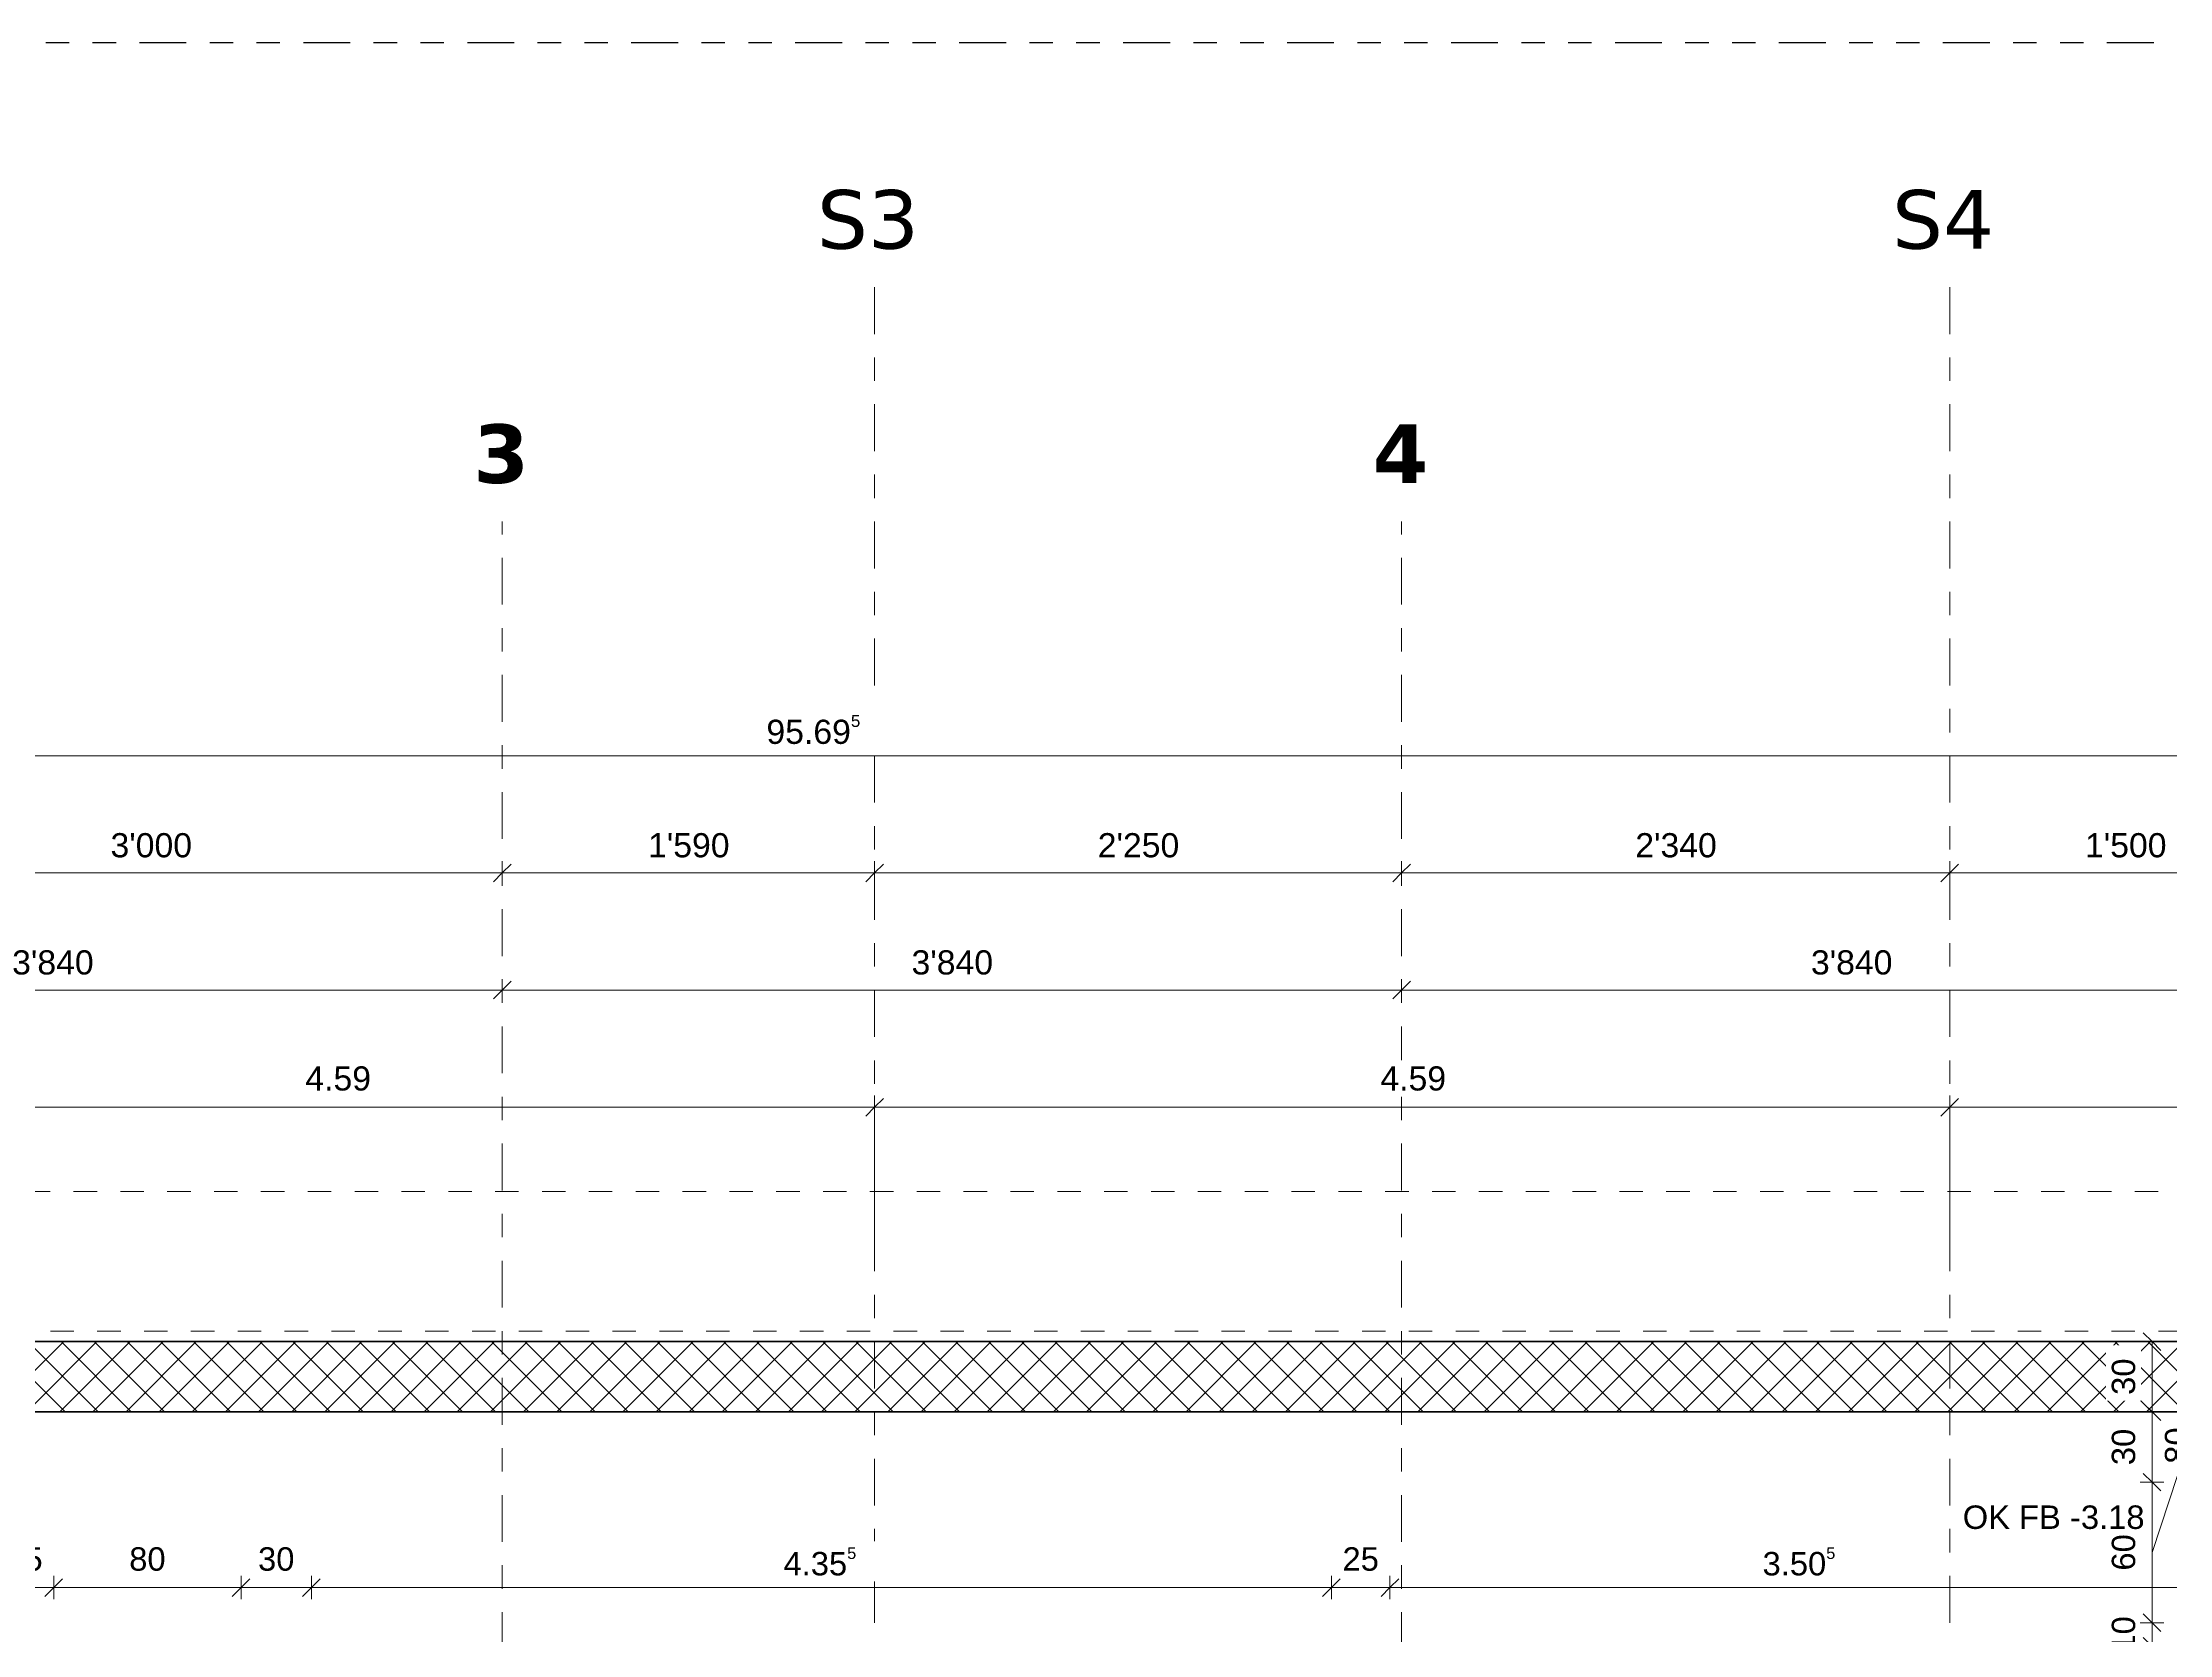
# Model space of a CAD drawing. Header units: metres. Extents: x -86 to 44, y -23 to 39.
# Drawn here: x -25.54 to -16.46, y 30.15 to 36.95 of the extents above; entities that cross this region are included whole.
import ezdxf

# ---------------------------------------------------------------- set-up
doc = ezdxf.new("R2010")
doc.units = ezdxf.units.M
for name, pattern in [('_Grundgrenze_', [0.45, 0.2, -0.05, 0.05, -0.05, 0.05, -0.05]), ('_Rasterlinie_', [0.375, 0.2, -0.05, 0.075, -0.05]), ('_Strichliert - Fein_', [0.15, 0.1, -0.05]), ('Strichpunkt - Fein', [0.2, 0.1, -0.05, 0, -0.05])]:
    doc.linetypes.add(name, pattern=pattern)
for name, color, linetype, lineweight in [('A-____-____-DIMS', 7, 'Continuous', 5), ('A-____-____-DIMS-50', 7, 'Continuous', 5), ('A-DETL-GENF-OTLN', 7, 'Continuous', 9), ('A-WALL-____-MCUT', 7, 'Continuous', 35), ('A-WALL-____-PATT', 7, 'Continuous', 35), ('G-____-____-DIMS', 7, 'Continuous', 5), ('S-GRID-____-OTLN', 7, 'Continuous', 5)]:
    doc.layers.add(name, color=color, linetype=linetype, lineweight=lineweight)
for name, color, linetype, lineweight, true_color in [('A-DETL-____-OTLN', 5, 'Continuous', 9, 0x0000ff), ('C-PROP-LINE-OTLN', 7, '_Grundgrenze_', 25, 0x800000), ('S-GRID-____-IDEN', 7, 'Continuous', 9, 0x5555aa)]:
    doc.layers.add(name, color=color, linetype=linetype, lineweight=lineweight, true_color=true_color)
doc.styles.add('Arial_1', font='arial.ttf', dxfattribs={"height": 0.1})
doc.styles.add('Arial_B', font='arial.ttf', dxfattribs={"height": 0.103175})
doc.styles.add('Verdana_B', font='verdana.ttf', dxfattribs={"height": 0.25})
doc.dimstyles.new('Arial_2_00mm_fein', dxfattribs={"dimscale": 0.3048, "dimtxt": 0.102026, "dimasz": 0.246063, "dimexe": 0.164042, "dimexo": 0.0625, "dimgap": 0.123031, "dimtad": 1, "dimdec": 1, "dimlfac": 100, "dimrnd": 0.5, "dimdsep": 46, "dimtxsty": 'Arial_1', "dimblk1": 'OBLIQUE', "dimblk2": 'OBLIQUE', "dimsah": 1, "dimcen": 0.09, "dimazin": 0, "dimtfac": 1, "dimtdec": 4, "dimtix": 1, "dimtmove": 0, "dimatfit": 3, "dimfxl": 0.164042, "dimfxlon": 1, "dimtvp": 1, "dimtfill": 1, "dimtolj": 1, "dimtzin": 0, "dimarcsym": 2})
doc.dimstyles.new('SUB_Rohbau', dxfattribs={"dimscale": 0.3048, "dimtxt": 0.102026, "dimasz": 0.246063, "dimexe": 0.164042, "dimexo": 0.0625, "dimgap": 0.123031, "dimtad": 1, "dimdec": 0, "dimlfac": 1000, "dimzin": 0, "dimdsep": 46, "dimtxsty": 'Arial_B', "dimblk1": 'OBLIQUE', "dimblk2": 'OBLIQUE', "dimsah": 1, "dimcen": 0.09, "dimazin": 0, "dimtfac": 1, "dimtdec": 4, "dimtix": 1, "dimtmove": 0, "dimatfit": 3, "dimfxl": 0.164042, "dimfxlon": 1, "dimtvp": 1, "dimtfill": 1, "dimtolj": 1, "dimtzin": 0, "dimarcsym": 2})
doc.dimstyles.new('SUB_Rohbau_Aussen_Vermassung', dxfattribs={"dimscale": 0.3048, "dimtxt": 0.102026, "dimasz": 0.246063, "dimexe": 0.164042, "dimexo": 0.0625, "dimgap": 0.123031, "dimtad": 1, "dimrnd": 0.005, "dimzin": 0, "dimdsep": 46, "dimtxsty": 'Arial_B', "dimblk1": 'OBLIQUE', "dimblk2": 'OBLIQUE', "dimsah": 1, "dimcen": 0.09, "dimazin": 0, "dimtfac": 1, "dimtdec": 4, "dimtix": 1, "dimtmove": 0, "dimatfit": 3, "dimfxl": 1.64042, "dimfxlon": 1, "dimtvp": 1, "dimtfill": 1, "dimtolj": 1, "dimtzin": 0, "dimarcsym": 2})
doc.dimstyles.new('SUB_Rohbau_Aussen_Vermassung_2', dxfattribs={"dimscale": 0.3048, "dimtxt": 0.102026, "dimasz": 0.246063, "dimexe": 0.164042, "dimexo": 0.0625, "dimgap": 0.123031, "dimtad": 1, "dimrnd": 0.005, "dimzin": 0, "dimdsep": 46, "dimtxsty": 'Arial_B', "dimblk1": 'OBLIQUE', "dimblk2": 'OBLIQUE', "dimsah": 1, "dimcen": 0.09, "dimazin": 0, "dimtfac": 1, "dimtdec": 4, "dimtix": 1, "dimtmove": 2, "dimatfit": 3, "dimfxl": 1.64042, "dimfxlon": 1, "dimtvp": 1, "dimtfill": 1, "dimtolj": 1, "dimtzin": 0, "dimarcsym": 2})
doc.dimstyles.new('SUB_Rohbau_fein', dxfattribs={"dimscale": 0.3048, "dimtxt": 0.102026, "dimasz": 0.246063, "dimexe": 0.164042, "dimexo": 0.0625, "dimgap": 0.123031, "dimtad": 1, "dimdec": 1, "dimlfac": 100, "dimrnd": 0.5, "dimdsep": 46, "dimtxsty": 'Arial_1', "dimblk1": 'OBLIQUE', "dimblk2": 'OBLIQUE', "dimsah": 1, "dimcen": 0.09, "dimazin": 0, "dimtfac": 1, "dimtdec": 4, "dimtix": 1, "dimtmove": 0, "dimatfit": 3, "dimfxl": 0.164042, "dimfxlon": 1, "dimtvp": 1, "dimtfill": 1, "dimtolj": 1, "dimtzin": 0, "dimarcsym": 2})
doc.dimstyles.new('SUB_Rohbau_fein_1', dxfattribs={"dimscale": 0.3048, "dimtxt": 0.102026, "dimasz": 0.246063, "dimexe": 0.164042, "dimexo": 0.0625, "dimgap": 0.123031, "dimtad": 1, "dimrnd": 0.005, "dimzin": 0, "dimdsep": 46, "dimtxsty": 'Arial_1', "dimblk1": 'OBLIQUE', "dimblk2": 'OBLIQUE', "dimsah": 1, "dimcen": 0.09, "dimazin": 0, "dimtfac": 1, "dimtdec": 4, "dimtix": 1, "dimtmove": 0, "dimatfit": 3, "dimfxl": 0.164042, "dimfxlon": 1, "dimtvp": 1, "dimtfill": 1, "dimtolj": 1, "dimtzin": 0, "dimarcsym": 2})

# ---------------------------------------------------------------- blocks, each defined once
blk = doc.blocks.new('Family - ___-13919876--01_UG_OK_FFB_AF')
at = {"layer": 'C-PROP-LINE-OTLN'}
blk.add_line((-69.227, 36.9456), (23.307, 36.9456), dxfattribs=at)
blk = doc.blocks.new('DE_Detailverweis - mit_Rahmen-56961560--01_UG_OK_FFB_AF')
at = {"layer": 'A-DETL-GENF-OTLN', "color": 30, "linetype": 'Strichpunkt - Fein', "true_color": 0xff8000}
blk.add_line((0, 14.2248), (38.935, 14.2248), dxfattribs=at)
blk = doc.blocks.new('DIMBLOCK30--01_UG_OK_FFB_AF')
at = {"layer": 'A-____-____-DIMS-50'}
for p, q in [((-69.9425, 33.9016), (-69.98, 33.8641)), ((-69.9425, 33.9016), (-69.9425, 33.9516)), ((-69.9425, 33.9016), (-69.905, 33.9391)), ((-69.9425, 33.9016), (25.752, 33.9016)), ((-69.9425, 33.9016), (-69.9425, 33.4016)), ((25.752, 33.9016), (25.7145, 33.8641)), ((25.752, 33.9016), (25.752, 33.9516)), ((25.752, 33.9016), (25.7895, 33.9391)), ((25.752, 33.9016), (25.752, 33.4016))]:
    blk.add_line(p, q, dxfattribs=at)
at = {"layer": 'A-____-____-DIMS-50', "color": 0, "insert": (-22.4501, 34.0762), "char_height": 0.103175, "width": 0.481134, "attachment_point": 1, "line_spacing_factor": 0.941778, "style": 'Arial_B', "bg_fill": 3, "box_fill_scale": 1.25, "bg_fill_color": 256, "bg_fill_true_color": 13158600, "bg_fill_transparency": 0}
blk.add_mtext('95.69\\A2\\H0.5x;\\S5^  ;\\H2x;', dxfattribs=at)
blk = doc.blocks.new('_Oblique')
at = {"color": 0, "linetype": 'ByBlock', "lineweight": -2}
blk.add_line((-0.5, -0.5), (0.5, 0.5), dxfattribs=at)
blk = doc.blocks.new('DIMBLOCK40--01_UG_OK_FFB_AF')
at = {"layer": 'A-____-____-DIMS-50'}
for p, q in [((-26.578, 32.4016), (-26.578, 32.4516)), ((-26.578, 32.4016), (-26.5405, 32.4391)), ((-21.988, 32.4016), (-21.988, 32.4516)), ((-21.988, 32.4016), (-21.9505, 32.4391)), ((-26.578, 32.4016), (-26.6155, 32.3641)), ((-26.578, 32.4016), (-21.988, 32.4016)), ((-26.578, 32.4016), (-26.578, 31.8977)), ((-21.988, 32.4016), (-22.0255, 32.3641)), ((-21.988, 32.4016), (-21.988, 31.8977))]:
    blk.add_line(p, q, dxfattribs=at)
at = {"layer": 'A-____-____-DIMS-50', "color": 0, "insert": (-24.4187, 32.5762), "char_height": 0.10317, "width": 0.325653, "attachment_point": 1, "line_spacing_factor": 0.941778, "style": 'Arial_B', "bg_fill": 3, "box_fill_scale": 1.25, "bg_fill_color": 256, "bg_fill_true_color": 13158600, "bg_fill_transparency": 0}
blk.add_mtext('4.59', dxfattribs=at)
blk = doc.blocks.new('DIMBLOCK41--01_UG_OK_FFB_AF')
at = {"layer": 'A-____-____-DIMS-50'}
for p, q in [((-21.988, 32.4016), (-21.988, 32.4516)), ((-21.988, 32.4016), (-21.9505, 32.4391)), ((-17.398, 32.4016), (-17.398, 32.4516)), ((-17.398, 32.4016), (-17.3605, 32.4391)), ((-21.988, 32.4016), (-22.0255, 32.3641)), ((-21.988, 32.4016), (-17.398, 32.4016)), ((-21.988, 32.4016), (-21.988, 31.8977)), ((-17.398, 32.4016), (-17.4355, 32.3641)), ((-17.398, 32.4016), (-17.398, 31.8977))]:
    blk.add_line(p, q, dxfattribs=at)
at = {"layer": 'A-____-____-DIMS-50', "color": 0, "insert": (-19.8287, 32.5762), "char_height": 0.10317, "width": 0.325653, "attachment_point": 1, "line_spacing_factor": 0.941778, "style": 'Arial_B', "bg_fill": 3, "box_fill_scale": 1.25, "bg_fill_color": 256, "bg_fill_true_color": 13158600, "bg_fill_transparency": 0}
blk.add_mtext('4.59', dxfattribs=at)
blk = doc.blocks.new('DIMBLOCK42--01_UG_OK_FFB_AF')
at = {"layer": 'A-____-____-DIMS-50'}
for p, q in [((-17.398, 32.4016), (-17.398, 32.4516)), ((-17.398, 32.4016), (-17.3605, 32.4391)), ((-12.808, 32.4016), (-12.808, 32.4516)), ((-12.808, 32.4016), (-12.7705, 32.4391)), ((-17.398, 32.4016), (-17.4355, 32.3641)), ((-17.398, 32.4016), (-12.808, 32.4016)), ((-17.398, 32.4016), (-17.398, 31.8977)), ((-12.808, 32.4016), (-12.8455, 32.3641)), ((-12.808, 32.4016), (-12.808, 31.8977))]:
    blk.add_line(p, q, dxfattribs=at)
at = {"layer": 'A-____-____-DIMS-50', "color": 0, "insert": (-15.2387, 32.5762), "char_height": 0.10317, "width": 0.325653, "attachment_point": 1, "line_spacing_factor": 0.941778, "style": 'Arial_B', "bg_fill": 3, "box_fill_scale": 1.25, "bg_fill_color": 256, "bg_fill_true_color": 13158600, "bg_fill_transparency": 0}
blk.add_mtext('4.59', dxfattribs=at)
blk = doc.blocks.new('DIMBLOCK131--01_UG_OK_FFB_AF')
at = {"layer": 'A-____-____-DIMS-50'}
for p, q in [((-25.743, 30.3516), (-25.7805, 30.3141)), ((-25.743, 30.3516), (-25.743, 30.4016)), ((-25.743, 30.3516), (-25.7055, 30.3891)), ((-25.743, 30.3516), (-25.493, 30.3516)), ((-25.743, 30.3516), (-25.743, 30.3016)), ((-25.493, 30.3516), (-25.5305, 30.3141)), ((-25.493, 30.3516), (-25.493, 30.4016)), ((-25.493, 30.3516), (-25.4555, 30.3891)), ((-25.493, 30.3516), (-25.493, 30.3016))]:
    blk.add_line(p, q, dxfattribs=at)
at = {"layer": 'A-____-____-DIMS-50', "color": 0, "insert": (-25.6956, 30.5236), "char_height": 0.1, "width": 0.186088, "attachment_point": 1, "line_spacing_factor": 0.941778, "style": 'Arial_1', "bg_fill": 3, "box_fill_scale": 1.25, "bg_fill_color": 256, "bg_fill_true_color": 13158600, "bg_fill_transparency": 0}
blk.add_mtext('25', dxfattribs=at)
blk = doc.blocks.new('DIMBLOCK132--01_UG_OK_FFB_AF')
at = {"layer": 'A-____-____-DIMS-50'}
for p, q in [((-25.493, 30.3516), (-25.5305, 30.3141)), ((-25.493, 30.3516), (-25.493, 30.4016)), ((-25.493, 30.3516), (-25.4555, 30.3891)), ((-25.493, 30.3516), (-24.693, 30.3516)), ((-25.493, 30.3516), (-25.493, 30.3016)), ((-24.693, 30.3516), (-24.7305, 30.3141)), ((-24.693, 30.3516), (-24.693, 30.4016)), ((-24.693, 30.3516), (-24.6555, 30.3891)), ((-24.693, 30.3516), (-24.693, 30.3016))]:
    blk.add_line(p, q, dxfattribs=at)
at = {"layer": 'A-____-____-DIMS-50', "color": 0, "insert": (-25.1706, 30.5236), "char_height": 0.1, "width": 0.186088, "attachment_point": 1, "line_spacing_factor": 0.941778, "style": 'Arial_1', "bg_fill": 3, "box_fill_scale": 1.25, "bg_fill_color": 256, "bg_fill_true_color": 13158600, "bg_fill_transparency": 0}
blk.add_mtext('80', dxfattribs=at)
blk = doc.blocks.new('DIMBLOCK133--01_UG_OK_FFB_AF')
at = {"layer": 'A-____-____-DIMS-50'}
for p, q in [((-24.693, 30.3516), (-24.7305, 30.3141)), ((-24.693, 30.3516), (-24.693, 30.4016)), ((-24.693, 30.3516), (-24.6555, 30.3891)), ((-24.693, 30.3516), (-24.393, 30.3516)), ((-24.693, 30.3516), (-24.693, 30.3016)), ((-24.393, 30.3516), (-24.4305, 30.3141)), ((-24.393, 30.3516), (-24.393, 30.4016)), ((-24.393, 30.3516), (-24.3555, 30.3891)), ((-24.393, 30.3516), (-24.393, 30.3016))]:
    blk.add_line(p, q, dxfattribs=at)
at = {"layer": 'A-____-____-DIMS-50', "color": 0, "insert": (-24.6206, 30.5236), "char_height": 0.1, "width": 0.186088, "attachment_point": 1, "line_spacing_factor": 0.941778, "style": 'Arial_1', "bg_fill": 3, "box_fill_scale": 1.25, "bg_fill_color": 256, "bg_fill_true_color": 13158600, "bg_fill_transparency": 0}
blk.add_mtext('30', dxfattribs=at)
blk = doc.blocks.new('DIMBLOCK134--01_UG_OK_FFB_AF')
at = {"layer": 'A-____-____-DIMS-50'}
for p, q in [((-24.393, 30.3516), (-24.4305, 30.3141)), ((-24.393, 30.3516), (-24.393, 30.4016)), ((-24.393, 30.3516), (-24.3555, 30.3891)), ((-24.393, 30.3516), (-20.038, 30.3516)), ((-24.393, 30.3516), (-24.393, 30.3016)), ((-20.038, 30.3516), (-20.0755, 30.3141)), ((-20.038, 30.3516), (-20.038, 30.4016)), ((-20.038, 30.3516), (-20.0005, 30.3891)), ((-20.038, 30.3516), (-20.038, 30.3016))]:
    blk.add_line(p, q, dxfattribs=at)
at = {"layer": 'A-____-____-DIMS-50', "color": 0, "insert": (-22.3772, 30.5236), "char_height": 0.1, "width": 0.388091, "attachment_point": 1, "line_spacing_factor": 0.941778, "style": 'Arial_1', "bg_fill": 3, "box_fill_scale": 1.25, "bg_fill_color": 256, "bg_fill_true_color": 13158600, "bg_fill_transparency": 0}
blk.add_mtext('4.35\\A2\\H0.5x;\\S5^  ;\\H2x;', dxfattribs=at)
blk = doc.blocks.new('DIMBLOCK135--01_UG_OK_FFB_AF')
at = {"layer": 'A-____-____-DIMS-50'}
for p, q in [((-20.038, 30.3516), (-20.0755, 30.3141)), ((-20.038, 30.3516), (-20.038, 30.4016)), ((-20.038, 30.3516), (-20.0005, 30.3891)), ((-20.038, 30.3516), (-19.788, 30.3516)), ((-20.038, 30.3516), (-20.038, 30.3016)), ((-19.788, 30.3516), (-19.8255, 30.3141)), ((-19.788, 30.3516), (-19.788, 30.4016)), ((-19.788, 30.3516), (-19.7505, 30.3891)), ((-19.788, 30.3516), (-19.788, 30.3016))]:
    blk.add_line(p, q, dxfattribs=at)
at = {"layer": 'A-____-____-DIMS-50', "color": 0, "insert": (-19.9906, 30.5236), "char_height": 0.1, "width": 0.186088, "attachment_point": 1, "line_spacing_factor": 0.941778, "style": 'Arial_1', "bg_fill": 3, "box_fill_scale": 1.25, "bg_fill_color": 256, "bg_fill_true_color": 13158600, "bg_fill_transparency": 0}
blk.add_mtext('25', dxfattribs=at)
blk = doc.blocks.new('DIMBLOCK136--01_UG_OK_FFB_AF')
at = {"layer": 'A-____-____-DIMS-50'}
for p, q in [((-19.788, 30.3516), (-19.8255, 30.3141)), ((-19.788, 30.3516), (-19.788, 30.4016)), ((-19.788, 30.3516), (-19.7505, 30.3891)), ((-19.788, 30.3516), (-16.283, 30.3516)), ((-19.788, 30.3516), (-19.788, 30.3016)), ((-16.283, 30.3516), (-16.3205, 30.3141)), ((-16.283, 30.3516), (-16.283, 30.4016)), ((-16.283, 30.3516), (-16.2455, 30.3891)), ((-16.283, 30.3516), (-16.283, 30.3016))]:
    blk.add_line(p, q, dxfattribs=at)
at = {"layer": 'A-____-____-DIMS-50', "color": 0, "insert": (-18.1972, 30.5236), "char_height": 0.1, "width": 0.388091, "attachment_point": 1, "line_spacing_factor": 0.941778, "style": 'Arial_1', "bg_fill": 3, "box_fill_scale": 1.25, "bg_fill_color": 256, "bg_fill_true_color": 13158600, "bg_fill_transparency": 0}
blk.add_mtext('3.50\\A2\\H0.5x;\\S5^  ;\\H2x;', dxfattribs=at)
blk = doc.blocks.new('DIMBLOCK191--01_UG_OK_FFB_AF')
at = {"layer": 'A-____-____-DIMS-50'}
for p, q in [((-16.5343, 30.2016), (-16.5843, 30.2016)), ((-16.5343, 30.2016), (-16.5718, 30.2391)), ((-16.5343, 30.1016), (-16.5343, 30.2016)), ((-16.5343, 30.2016), (-16.4968, 30.1641)), ((-16.5343, 30.2016), (-16.4843, 30.2016)), ((-16.5343, 30.1016), (-16.5843, 30.1016)), ((-16.5343, 30.1016), (-16.5718, 30.1391)), ((-16.5343, 30.1016), (-16.4968, 30.0641)), ((-16.5343, 30.1016), (-16.4843, 30.1016))]:
    blk.add_line(p, q, dxfattribs=at)
at = {"layer": 'A-____-____-DIMS-50', "color": 0, "insert": (-16.7063, 30.074), "char_height": 0.1, "width": 0.186088, "attachment_point": 1, "rotation": 90, "line_spacing_factor": 0.941778, "style": 'Arial_1', "bg_fill": 3, "box_fill_scale": 1.25, "bg_fill_color": 256, "bg_fill_true_color": 13158600, "bg_fill_transparency": 0}
blk.add_mtext('10', dxfattribs=at)
blk = doc.blocks.new('DIMBLOCK192--01_UG_OK_FFB_AF')
at = {"layer": 'A-____-____-DIMS-50'}
for p, q in [((-16.4256, 30.88), (-16.4256, 30.83)), ((-16.5343, 30.8016), (-16.5843, 30.8016)), ((-16.5343, 30.8016), (-16.5718, 30.8391)), ((-16.4256, 30.83), (-16.5343, 30.5016)), ((-16.5343, 30.2016), (-16.5343, 30.8016)), ((-16.5343, 30.8016), (-16.4968, 30.7641)), ((-16.5343, 30.8016), (-16.4843, 30.8016)), ((-16.5343, 30.2016), (-16.5843, 30.2016)), ((-16.5343, 30.2016), (-16.5718, 30.2391)), ((-16.5343, 30.2016), (-16.4968, 30.1641)), ((-16.5343, 30.2016), (-16.4843, 30.2016))]:
    blk.add_line(p, q, dxfattribs=at)
at = {"layer": 'A-____-____-DIMS-50', "color": 0, "insert": (-16.7063, 30.424), "char_height": 0.1, "width": 0.186088, "attachment_point": 1, "rotation": 90, "line_spacing_factor": 0.941778, "style": 'Arial_1', "bg_fill": 3, "box_fill_scale": 1.25, "bg_fill_color": 256, "bg_fill_true_color": 13158600, "bg_fill_transparency": 0}
blk.add_mtext('60', dxfattribs=at)
at = {"layer": 'A-____-____-DIMS-50', "color": 0, "insert": (-16.4793, 30.88), "char_height": 0.1, "width": 0.186088, "attachment_point": 1, "rotation": 90, "line_spacing_factor": 0.941778, "style": 'Arial_1', "bg_fill": 3, "box_fill_scale": 1.25, "bg_fill_color": 256, "bg_fill_true_color": 13158600, "bg_fill_transparency": 0}
blk.add_mtext('80', dxfattribs=at)
blk = doc.blocks.new('DIMBLOCK193--01_UG_OK_FFB_AF')
at = {"layer": 'A-____-____-DIMS-50'}
for p, q in [((-16.5343, 31.1016), (-16.5843, 31.1016)), ((-16.5343, 31.1016), (-16.5718, 31.1391)), ((-16.5343, 30.8016), (-16.5343, 31.1016)), ((-16.5343, 31.1016), (-16.4968, 31.0641)), ((-16.5343, 31.1016), (-16.4843, 31.1016)), ((-16.5343, 30.8016), (-16.5843, 30.8016)), ((-16.5343, 30.8016), (-16.5718, 30.8391)), ((-16.5343, 30.8016), (-16.4968, 30.7641)), ((-16.5343, 30.8016), (-16.4843, 30.8016))]:
    blk.add_line(p, q, dxfattribs=at)
at = {"layer": 'A-____-____-DIMS-50', "color": 0, "insert": (-16.7063, 30.874), "char_height": 0.1, "width": 0.186088, "attachment_point": 1, "rotation": 90, "line_spacing_factor": 0.941778, "style": 'Arial_1', "bg_fill": 3, "box_fill_scale": 1.25, "bg_fill_color": 256, "bg_fill_true_color": 13158600, "bg_fill_transparency": 0}
blk.add_mtext('30', dxfattribs=at)
blk = doc.blocks.new('DIMBLOCK194--01_UG_OK_FFB_AF')
at = {"layer": 'A-____-____-DIMS-50'}
for p, q in [((-16.5343, 31.4016), (-16.5718, 31.4391)), ((-16.5343, 31.4016), (-16.5843, 31.4016)), ((-16.5343, 31.1016), (-16.5343, 31.4016)), ((-16.5343, 31.4016), (-16.4968, 31.3641)), ((-16.5343, 31.4016), (-16.4843, 31.4016)), ((-16.5343, 31.1016), (-16.5843, 31.1016)), ((-16.5343, 31.1016), (-16.5718, 31.1391)), ((-16.5343, 31.1016), (-16.4968, 31.0641)), ((-16.5343, 31.1016), (-16.4843, 31.1016))]:
    blk.add_line(p, q, dxfattribs=at)
at = {"layer": 'A-____-____-DIMS-50', "color": 0, "insert": (-16.7063, 31.174), "char_height": 0.1, "width": 0.186088, "attachment_point": 1, "rotation": 90, "line_spacing_factor": 0.941778, "style": 'Arial_1', "bg_fill": 3, "box_fill_scale": 1.25, "bg_fill_color": 256, "bg_fill_true_color": 13158600, "bg_fill_transparency": 0}
blk.add_mtext('30', dxfattribs=at)
blk = doc.blocks.new('DIMBLOCK1737--01_UG_OK_FFB_AF')
at = {"layer": 'A-____-____-DIMS-50'}
for p, q in [((-27.418, 32.9016), (-27.4555, 32.8641)), ((-27.418, 32.9016), (-27.418, 32.9516)), ((-27.418, 32.9016), (-27.3805, 32.9391)), ((-27.418, 32.9016), (-23.578, 32.9016)), ((-27.418, 32.9016), (-27.418, 32.8516)), ((-23.578, 32.9016), (-23.6155, 32.8641)), ((-23.578, 32.9016), (-23.578, 32.9485)), ((-23.578, 32.9016), (-23.5405, 32.9391)), ((-23.578, 32.9016), (-23.578, 32.8516))]:
    blk.add_line(p, q, dxfattribs=at)
at = {"layer": 'A-____-____-DIMS-50', "color": 0, "insert": (-25.6705, 33.0714), "char_height": 0.10317, "width": 0.413934, "attachment_point": 1, "line_spacing_factor": 0.941778, "style": 'Arial_B', "bg_fill": 3, "box_fill_scale": 1.25, "bg_fill_color": 256, "bg_fill_true_color": 13158600, "bg_fill_transparency": 0}
blk.add_mtext("3'840", dxfattribs=at)
blk = doc.blocks.new('DIMBLOCK1738--01_UG_OK_FFB_AF')
at = {"layer": 'A-____-____-DIMS-50'}
for p, q in [((-23.578, 32.9016), (-23.6155, 32.8641)), ((-23.578, 32.9016), (-23.578, 32.9485)), ((-23.578, 32.9016), (-23.5405, 32.9391)), ((-23.578, 32.9016), (-19.738, 32.9016)), ((-23.578, 32.9016), (-23.578, 32.8516)), ((-19.738, 32.9016), (-19.7755, 32.8641)), ((-19.738, 32.9016), (-19.738, 32.9485)), ((-19.738, 32.9016), (-19.7005, 32.9391)), ((-19.738, 32.9016), (-19.738, 32.8516))]:
    blk.add_line(p, q, dxfattribs=at)
at = {"layer": 'A-____-____-DIMS-50', "color": 0, "insert": (-21.8305, 33.0714), "char_height": 0.10317, "width": 0.413934, "attachment_point": 1, "line_spacing_factor": 0.941778, "style": 'Arial_B', "bg_fill": 3, "box_fill_scale": 1.25, "bg_fill_color": 256, "bg_fill_true_color": 13158600, "bg_fill_transparency": 0}
blk.add_mtext("3'840", dxfattribs=at)
blk = doc.blocks.new('DIMBLOCK1739--01_UG_OK_FFB_AF')
at = {"layer": 'A-____-____-DIMS-50'}
for p, q in [((-19.738, 32.9016), (-19.7755, 32.8641)), ((-19.738, 32.9016), (-19.738, 32.9485)), ((-19.738, 32.9016), (-19.7005, 32.9391)), ((-19.738, 32.9016), (-15.898, 32.9016)), ((-19.738, 32.9016), (-19.738, 32.8516)), ((-15.898, 32.9016), (-15.9355, 32.8641)), ((-15.898, 32.9016), (-15.898, 32.9485)), ((-15.898, 32.9016), (-15.8605, 32.9391)), ((-15.898, 32.9016), (-15.898, 32.8516))]:
    blk.add_line(p, q, dxfattribs=at)
at = {"layer": 'A-____-____-DIMS-50', "color": 0, "insert": (-17.9905, 33.0714), "char_height": 0.10317, "width": 0.413934, "attachment_point": 1, "line_spacing_factor": 0.941778, "style": 'Arial_B', "bg_fill": 3, "box_fill_scale": 1.25, "bg_fill_color": 256, "bg_fill_true_color": 13158600, "bg_fill_transparency": 0}
blk.add_mtext("3'840", dxfattribs=at)
blk = doc.blocks.new('DIMBLOCK1751--01_UG_OK_FFB_AF')
at = {"layer": 'A-____-____-DIMS-50'}
for p, q in [((-26.578, 33.4016), (-26.578, 33.4516)), ((-26.578, 33.4016), (-26.5405, 33.4391)), ((-23.578, 33.4016), (-23.578, 33.4516)), ((-23.578, 33.4016), (-23.5405, 33.4391)), ((-26.578, 33.4016), (-26.6155, 33.3641)), ((-26.578, 33.4016), (-23.578, 33.4016)), ((-26.578, 33.4016), (-26.578, 33.3516)), ((-23.578, 33.4016), (-23.6155, 33.3641)), ((-23.578, 33.4016), (-23.578, 33.3516))]:
    blk.add_line(p, q, dxfattribs=at)
at = {"layer": 'A-____-____-DIMS-50', "color": 0, "insert": (-25.2505, 33.5714), "char_height": 0.10317, "width": 0.413934, "attachment_point": 1, "line_spacing_factor": 0.941778, "style": 'Arial_B', "bg_fill": 3, "box_fill_scale": 1.25, "bg_fill_color": 256, "bg_fill_true_color": 13158600, "bg_fill_transparency": 0}
blk.add_mtext("3'000", dxfattribs=at)
blk = doc.blocks.new('DIMBLOCK1752--01_UG_OK_FFB_AF')
at = {"layer": 'A-____-____-DIMS-50'}
for p, q in [((-23.578, 33.4016), (-23.578, 33.4516)), ((-23.578, 33.4016), (-23.5405, 33.4391)), ((-21.988, 33.4016), (-21.988, 33.4516)), ((-21.988, 33.4016), (-21.9505, 33.4391)), ((-23.578, 33.4016), (-23.6155, 33.3641)), ((-23.578, 33.4016), (-21.988, 33.4016)), ((-23.578, 33.4016), (-23.578, 33.3516)), ((-21.988, 33.4016), (-22.0255, 33.3641)), ((-21.988, 33.4016), (-21.988, 33.3516))]:
    blk.add_line(p, q, dxfattribs=at)
at = {"layer": 'A-____-____-DIMS-50', "color": 0, "insert": (-22.9555, 33.5714), "char_height": 0.10317, "width": 0.413934, "attachment_point": 1, "line_spacing_factor": 0.941778, "style": 'Arial_B', "bg_fill": 3, "box_fill_scale": 1.25, "bg_fill_color": 256, "bg_fill_true_color": 13158600, "bg_fill_transparency": 0}
blk.add_mtext("1'590", dxfattribs=at)
blk = doc.blocks.new('DIMBLOCK1753--01_UG_OK_FFB_AF')
at = {"layer": 'A-____-____-DIMS-50'}
for p, q in [((-21.988, 33.4016), (-21.988, 33.4516)), ((-21.988, 33.4016), (-21.9505, 33.4391)), ((-19.738, 33.4016), (-19.738, 33.4516)), ((-19.738, 33.4016), (-19.7005, 33.4391)), ((-21.988, 33.4016), (-22.0255, 33.3641)), ((-21.988, 33.4016), (-19.738, 33.4016)), ((-21.988, 33.4016), (-21.988, 33.3516)), ((-19.738, 33.4016), (-19.7755, 33.3641)), ((-19.738, 33.4016), (-19.738, 33.3516))]:
    blk.add_line(p, q, dxfattribs=at)
at = {"layer": 'A-____-____-DIMS-50', "color": 0, "insert": (-21.0355, 33.5714), "char_height": 0.10317, "width": 0.413934, "attachment_point": 1, "line_spacing_factor": 0.941778, "style": 'Arial_B', "bg_fill": 3, "box_fill_scale": 1.25, "bg_fill_color": 256, "bg_fill_true_color": 13158600, "bg_fill_transparency": 0}
blk.add_mtext("2'250", dxfattribs=at)
blk = doc.blocks.new('DIMBLOCK1754--01_UG_OK_FFB_AF')
at = {"layer": 'A-____-____-DIMS-50'}
for p, q in [((-19.738, 33.4016), (-19.738, 33.4516)), ((-19.738, 33.4016), (-19.7005, 33.4391)), ((-17.398, 33.4016), (-17.398, 33.4516)), ((-17.398, 33.4016), (-17.3605, 33.4391)), ((-19.738, 33.4016), (-19.7755, 33.3641)), ((-19.738, 33.4016), (-17.398, 33.4016)), ((-19.738, 33.4016), (-19.738, 33.3516)), ((-17.398, 33.4016), (-17.4355, 33.3641)), ((-17.398, 33.4016), (-17.398, 33.3516))]:
    blk.add_line(p, q, dxfattribs=at)
at = {"layer": 'A-____-____-DIMS-50', "color": 0, "insert": (-18.7405, 33.5714), "char_height": 0.10317, "width": 0.413934, "attachment_point": 1, "line_spacing_factor": 0.941778, "style": 'Arial_B', "bg_fill": 3, "box_fill_scale": 1.25, "bg_fill_color": 256, "bg_fill_true_color": 13158600, "bg_fill_transparency": 0}
blk.add_mtext("2'340", dxfattribs=at)
blk = doc.blocks.new('DIMBLOCK1755--01_UG_OK_FFB_AF')
at = {"layer": 'A-____-____-DIMS-50'}
for p, q in [((-17.398, 33.4016), (-17.398, 33.4516)), ((-17.398, 33.4016), (-17.3605, 33.4391)), ((-15.898, 33.4016), (-15.898, 33.4516)), ((-15.898, 33.4016), (-15.8605, 33.4391)), ((-17.398, 33.4016), (-17.4355, 33.3641)), ((-17.398, 33.4016), (-15.898, 33.4016)), ((-17.398, 33.4016), (-17.398, 33.3516)), ((-15.898, 33.4016), (-15.9355, 33.3641)), ((-15.898, 33.4016), (-15.898, 33.3516))]:
    blk.add_line(p, q, dxfattribs=at)
at = {"layer": 'A-____-____-DIMS-50', "color": 0, "insert": (-16.8205, 33.5714), "char_height": 0.10317, "width": 0.413934, "attachment_point": 1, "line_spacing_factor": 0.941778, "style": 'Arial_B', "bg_fill": 3, "box_fill_scale": 1.25, "bg_fill_color": 256, "bg_fill_true_color": 13158600, "bg_fill_transparency": 0}
blk.add_mtext("1'500", dxfattribs=at)

msp = doc.modelspace()

# ---------------------------------------------------------------- hatches: boundary and pattern name
at = {"layer": 'A-WALL-____-PATT', "lineweight": 9}
h = msp.add_hatch(dxfattribs=at)
h.set_pattern_fill('FP_1', color=256, style=0, pattern_type=2)
h.set_pattern_definition([(45, (0, 0), (-0.07071068, 0.07071068), []), (135, (0, 0), (-0.07071068, -0.07071068), [])])
h.paths.add_polyline_path([(-16.283, 31.1016), (-15.988, 31.1016), (-15.988, 31.4016), (-69.9425, 31.4016), (-70.2151, 31.1016), (-16.4352, 31.1016)])

# ---------------------------------------------------------------- linework, layer by layer
at = {"layer": 'A-DETL-____-OTLN', "color": 133, "linetype": '_Strichliert - Fein_', "true_color": 0x4cc3d9}
msp.add_line((26.3929, 31.4456), (-69.9025, 31.4456), dxfattribs=at)
at = {"layer": 'A-WALL-____-MCUT'}
for p, q in [((25.752, 31.4016), (-69.9425, 31.4016)), ((-69.8098, 31.1016), (-16.283, 31.1016))]:
    msp.add_line(p, q, dxfattribs=at)
at = {"layer": 'S-GRID-____-OTLN', "color": 8, "linetype": '_Rasterlinie_', "true_color": 0x808080}
for p, q in [((-21.988, 35.9016), (-21.988, 15.5711)), ((-17.398, 35.9016), (-17.398, 15.5711)), ((-23.578, -3.9534), (-23.578, 34.9016)), ((-19.738, -3.9534), (-19.738, 34.9016))]:
    msp.add_line(p, q, dxfattribs=at)

# ---------------------------------------------------------------- block references
at = {"layer": 'A-DETL-GENF-OTLN', "color": 30, "true_color": 0xff8000}
msp.add_blockref('DE_Detailverweis - mit_Rahmen-56961560--01_UG_OK_FFB_AF', (-33.008, 17.8166), dxfattribs=at)
at = {"layer": 'C-PROP-LINE-OTLN'}
msp.add_blockref('Family - ___-13919876--01_UG_OK_FFB_AF', (0, 0), dxfattribs=at)

# ---------------------------------------------------------------- texts
at = {"layer": 'G-____-____-DIMS', "insert": (-17.3425, 30.702), "char_height": 0.1, "width": 0.927989, "attachment_point": 1, "line_spacing_factor": 0.941778, "style": 'Arial_1'}
msp.add_mtext('OK FB -3.18', dxfattribs=at)
at = {"layer": 'S-GRID-____-IDEN', "color": 8, "lineweight": 5, "true_color": 0x808080, "char_height": 0.25, "attachment_point": 1, "style": 'Verdana_B'}
for s, insert, width in [('S3', (-22.2345, 36.3161), 0.593249), ('S4', (-17.6445, 36.3161), 0.593249), ('\\fVerdana|b1|i0|c0|p34|;3', (-23.702, 35.3161), 0.296624), ('\\fVerdana|b1|i0|c0|p34|;4', (-19.862, 35.3161), 0.296624)]:
    msp.add_mtext(s, dxfattribs=dict(at, insert=insert, width=width))

# ---------------------------------------------------------------- next in the draw order: dimensions: what is measured, and where the dimension line sits
at = {"layer": 'A-____-____-DIMS'}
dim = msp.add_linear_dim(base=(25.752, 33.9016), p1=(-69.9425, 33.4016), p2=(25.752, 33.4016), text='\\A1;95.69\\Q;{\\A1;{\\H0.5x;\\S5^ ;}}', dimstyle='SUB_Rohbau_Aussen_Vermassung_2', override={"dimpost": '<>', "dimfxl": 95.694512}, dxfattribs=at)
dim.commit()
dim.dimension.update_dxf_attribs({"geometry": 'DIMBLOCK30--01_UG_OK_FFB_AF', "text_midpoint": (-22.2096, 34.0075), "dimtype": 160})
for base, p1, p2, dimstyle, override, picture, middle in [((-23.578, 32.9016), (-27.418, 32.9516), (-23.578, 32.9485), 'SUB_Rohbau', {"dimpost": '<>', "dimfxl": 3.840001}, 'DIMBLOCK1737--01_UG_OK_FFB_AF', (-25.498, 32.9918)), ((-21.988, 32.4016), (-26.578, 31.8977), (-21.988, 31.8977), 'SUB_Rohbau_Aussen_Vermassung', {"dimpost": '<>', "dimfxl": 4.59}, 'DIMBLOCK40--01_UG_OK_FFB_AF', (-24.283, 32.4918)), ((-25.493, 30.3516), (-25.743, 30.3016), (-25.493, 30.3016), 'SUB_Rohbau_fein', {"dimpost": '<>', "dimfxl": 0.25}, 'DIMBLOCK131--01_UG_OK_FFB_AF', (-25.618, 30.4401))]:
    dim = msp.add_linear_dim(base=base, p1=p1, p2=p2, dimstyle=dimstyle, override=override, dxfattribs=at)
    dim.commit()
    dim.dimension.update_dxf_attribs({"geometry": picture, "text_midpoint": middle})

# ---------------------------------------------------------------- next in the draw order: dimensions: what is measured, and where the dimension line sits
for base, p1, p2, dimstyle, override, picture, middle in [((-23.578, 33.4016), (-26.578, 33.4516), (-23.578, 33.4516), 'SUB_Rohbau', {"dimpost": '<>', "dimfxl": 3}, 'DIMBLOCK1751--01_UG_OK_FFB_AF', (-25.078, 33.4917)), ((-19.738, 32.9016), (-23.578, 32.9485), (-19.738, 32.9485), 'SUB_Rohbau', {"dimpost": '<>', "dimfxl": 3.84}, 'DIMBLOCK1738--01_UG_OK_FFB_AF', (-21.658, 32.9918)), ((-17.398, 32.4016), (-21.988, 31.8977), (-17.398, 31.8977), 'SUB_Rohbau_Aussen_Vermassung', {"dimpost": '<>', "dimfxl": 4.59}, 'DIMBLOCK41--01_UG_OK_FFB_AF', (-19.693, 32.4918)), ((-24.693, 30.3516), (-25.493, 30.3016), (-24.693, 30.3016), 'SUB_Rohbau_fein', {"dimpost": '<>', "dimfxl": 0.8}, 'DIMBLOCK132--01_UG_OK_FFB_AF', (-25.093, 30.4401))]:
    dim = msp.add_linear_dim(base=base, p1=p1, p2=p2, dimstyle=dimstyle, override=override, dxfattribs=at)
    dim.commit()
    dim.dimension.update_dxf_attribs({"geometry": picture, "text_midpoint": middle})

# ---------------------------------------------------------------- next in the draw order: dimensions: what is measured, and where the dimension line sits
for base, p1, p2, dimstyle, override, picture, middle in [((-21.988, 33.4016), (-23.578, 33.4516), (-21.988, 33.4516), 'SUB_Rohbau', {"dimpost": '<>', "dimfxl": 1.59}, 'DIMBLOCK1752--01_UG_OK_FFB_AF', (-22.783, 33.4918)), ((-15.898, 32.9016), (-19.738, 32.9485), (-15.898, 32.9485), 'SUB_Rohbau', {"dimpost": '<>', "dimfxl": 3.84}, 'DIMBLOCK1739--01_UG_OK_FFB_AF', (-17.818, 32.9918)), ((-12.808, 32.4016), (-17.398, 31.8977), (-12.808, 31.8977), 'SUB_Rohbau_Aussen_Vermassung', {"dimpost": '<>', "dimfxl": 4.59}, 'DIMBLOCK42--01_UG_OK_FFB_AF', (-15.103, 32.4918)), ((-24.393, 30.3516), (-24.693, 30.3016), (-24.393, 30.3016), 'SUB_Rohbau_fein', {"dimpost": '<>', "dimfxl": 0.3}, 'DIMBLOCK133--01_UG_OK_FFB_AF', (-24.543, 30.4401))]:
    dim = msp.add_linear_dim(base=base, p1=p1, p2=p2, dimstyle=dimstyle, override=override, dxfattribs=at)
    dim.commit()
    dim.dimension.update_dxf_attribs({"geometry": picture, "text_midpoint": middle})

# ---------------------------------------------------------------- next in the draw order: dimensions: what is measured, and where the dimension line sits
dim = msp.add_linear_dim(base=(-19.738, 33.4016), p1=(-21.988, 33.4516), p2=(-19.738, 33.4516), dimstyle='SUB_Rohbau', override={"dimpost": '<>', "dimfxl": 2.25}, dxfattribs=at)
dim.commit()
dim.dimension.update_dxf_attribs({"geometry": 'DIMBLOCK1753--01_UG_OK_FFB_AF', "text_midpoint": (-20.863, 33.4917)})
dim = msp.add_linear_dim(base=(-20.038, 30.3516), p1=(-24.393, 30.3016), p2=(-20.038, 30.3016), text='\\A1;4.35\\Q;{\\A1;{\\H0.5x;\\S5^ ;}}', dimstyle='SUB_Rohbau_fein_1', override={"dimpost": '<>', "dimfxl": 4.355}, dxfattribs=at)
dim.commit()
dim.dimension.update_dxf_attribs({"geometry": 'DIMBLOCK134--01_UG_OK_FFB_AF', "text_midpoint": (-22.2155, 30.4401)})

# ---------------------------------------------------------------- next in the draw order: dimensions: what is measured, and where the dimension line sits
for base, p1, p2, dimstyle, override, picture, middle in [((-17.398, 33.4016), (-19.738, 33.4516), (-17.398, 33.4516), 'SUB_Rohbau', {"dimpost": '<>', "dimfxl": 2.34}, 'DIMBLOCK1754--01_UG_OK_FFB_AF', (-18.568, 33.4917)), ((-19.788, 30.3516), (-20.038, 30.3016), (-19.788, 30.3016), 'SUB_Rohbau_fein', {"dimpost": '<>', "dimfxl": 0.25}, 'DIMBLOCK135--01_UG_OK_FFB_AF', (-19.913, 30.4401))]:
    dim = msp.add_linear_dim(base=base, p1=p1, p2=p2, dimstyle=dimstyle, override=override, dxfattribs=at)
    dim.commit()
    dim.dimension.update_dxf_attribs({"geometry": picture, "text_midpoint": middle})

# ---------------------------------------------------------------- next in the draw order: dimensions: what is measured, and where the dimension line sits
dim = msp.add_linear_dim(base=(-15.898, 33.4016), p1=(-17.398, 33.4516), p2=(-15.898, 33.4516), dimstyle='SUB_Rohbau', override={"dimpost": '<>', "dimfxl": 1.5}, dxfattribs=at)
dim.commit()
dim.dimension.update_dxf_attribs({"geometry": 'DIMBLOCK1755--01_UG_OK_FFB_AF', "text_midpoint": (-16.648, 33.4917)})
dim = msp.add_linear_dim(base=(-16.283, 30.3516), p1=(-19.788, 30.3016), p2=(-16.283, 30.4016), text='\\A1;3.50\\Q;{\\A1;{\\H0.5x;\\S5^ ;}}', dimstyle='SUB_Rohbau_fein_1', override={"dimpost": '<>', "dimfxl": 3.506426}, dxfattribs=at)
dim.commit()
dim.dimension.update_dxf_attribs({"geometry": 'DIMBLOCK136--01_UG_OK_FFB_AF', "text_midpoint": (-18.0355, 30.4401)})

# ---------------------------------------------------------------- next in the draw order: dimensions: what is measured, and where the dimension line sits
dim = msp.add_linear_dim(base=(-16.5343, 30.2016), p1=(-16.5843, 30.1016), p2=(-16.5843, 30.2016), angle=90, dimstyle='Arial_2_00mm_fein', override={"dimpost": '<>', "dimfxl": 0.100001}, dxfattribs=at)
dim.commit()
dim.dimension.update_dxf_attribs({"geometry": 'DIMBLOCK191--01_UG_OK_FFB_AF', "text_midpoint": (-16.6229, 30.1516)})

# ---------------------------------------------------------------- next in the draw order: dimensions: what is measured, and where the dimension line sits
dim = msp.add_linear_dim(base=(-16.5343, 30.8016), p1=(-16.5843, 30.2016), p2=(-16.5843, 30.8016), angle=90, text='<>\\X80', dimstyle='Arial_2_00mm_fein', override={"dimpost": '<>', "dimfxl": 0.6}, dxfattribs=at)
dim.commit()
dim.dimension.update_dxf_attribs({"geometry": 'DIMBLOCK192--01_UG_OK_FFB_AF', "text_midpoint": (-16.5343, 30.5016)})

# ---------------------------------------------------------------- next in the draw order: dimensions: what is measured, and where the dimension line sits
dim = msp.add_linear_dim(base=(-16.5343, 31.1016), p1=(-16.5843, 30.8016), p2=(-16.5843, 31.1016), angle=90, dimstyle='Arial_2_00mm_fein', override={"dimpost": '<>', "dimfxl": 0.3}, dxfattribs=at)
dim.commit()
dim.dimension.update_dxf_attribs({"geometry": 'DIMBLOCK193--01_UG_OK_FFB_AF', "text_midpoint": (-16.6229, 30.9516)})

# ---------------------------------------------------------------- next in the draw order: dimensions: what is measured, and where the dimension line sits
dim = msp.add_linear_dim(base=(-16.5343, 31.4016), p1=(-16.5843, 31.1016), p2=(-16.5843, 31.4016), angle=90, dimstyle='Arial_2_00mm_fein', override={"dimpost": '<>', "dimfxl": 0.3}, dxfattribs=at)
dim.commit()
dim.dimension.update_dxf_attribs({"geometry": 'DIMBLOCK194--01_UG_OK_FFB_AF', "text_midpoint": (-16.6229, 31.2516)})

doc.saveas('drawing.dxf')
